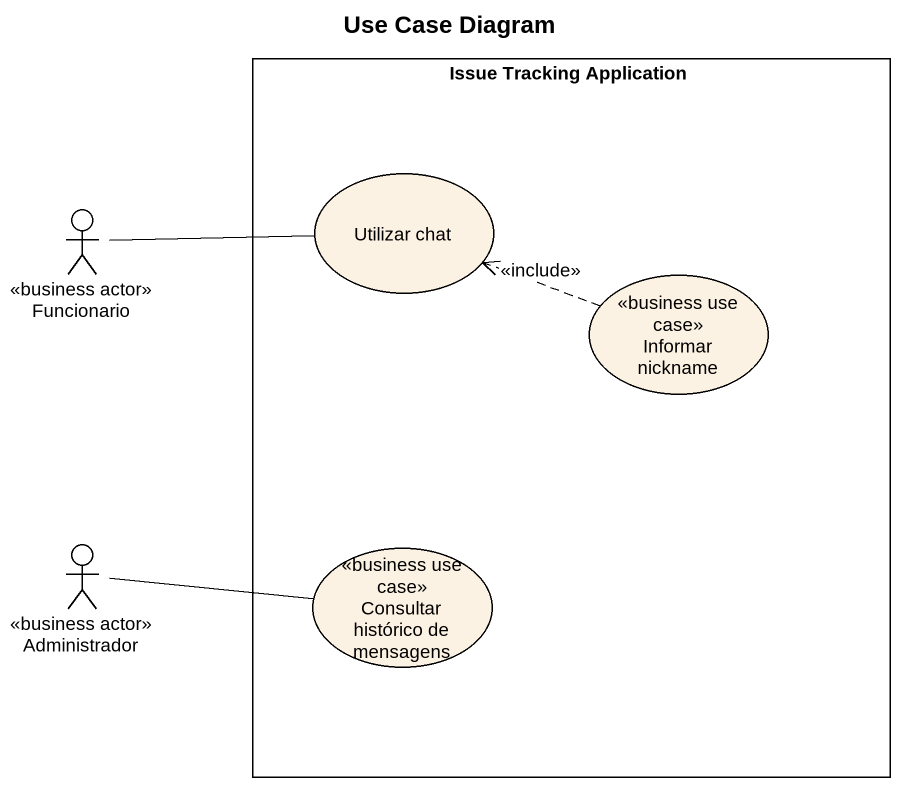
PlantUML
@startuml
title Use Case Diagram
rectangle "Issue Tracking Application" as Issue_Tracking_Application {
  usecase "Utilizar chat" as Utilizar_chat
  usecase "Informar nickname" as Informar_nickname <<business use case>>
  usecase "Consultar histórico de mensagens" as Consultar_histórico_de <<business use case>>
}
actor Funcionario <<business actor>>
actor Administrador <<business actor>>
Funcionario -right- Utilizar_chat
Informar_nickname .left.> Utilizar_chat : <<include>>
Administrador -right- Consultar_histórico_de
@enduml
